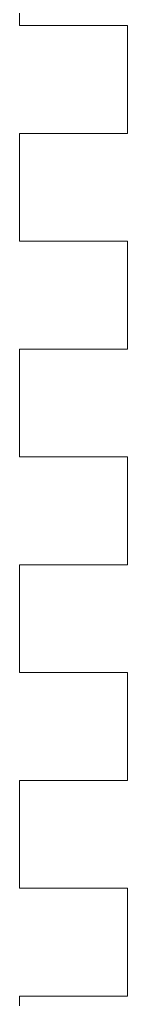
# Model space of a CAD drawing. Header units: centimetres. Extents: x -29.6 to 15.4, y -14.5 to 14.3.
# Drawn here: x -12.297 to -11.937, y 6.719 to 9.991 of the extents above; entities that cross this region are included whole.
import ezdxf

# ---------------------------------------------------------------- set-up
doc = ezdxf.new("R2010")
doc.units = ezdxf.units.CM
doc.header["$MEASUREMENT"] = 0

msp = doc.modelspace()

# ---------------------------------------------------------------- linework, layer by layer
at = {"lineweight": 9}
for points in [[(-12.29681, 9.97073), (-12.29681, 9.97073), (-12.29681, 10.33073), (-12.29681, 10.33073)], [(-11.9368, 9.97073), (-11.9368, 9.97073), (-12.29681, 9.97073), (-12.29681, 9.97073)], [(-11.9368, 9.61073), (-11.9368, 9.61073), (-11.9368, 9.97073), (-11.9368, 9.97073)], [(-12.29681, 9.25072), (-12.29681, 9.25072), (-12.29681, 9.61073), (-12.29681, 9.61073)], [(-12.29681, 9.61073), (-12.29681, 9.61073), (-11.9368, 9.61073), (-11.9368, 9.61073)], [(-11.9368, 9.25072), (-11.9368, 9.25072), (-12.29681, 9.25072), (-12.29681, 9.25072)], [(-11.9368, 8.89072), (-11.9368, 8.89072), (-11.9368, 9.25072), (-11.9368, 9.25072)], [(-12.29681, 8.53072), (-12.29681, 8.53072), (-12.29681, 8.89072), (-12.29681, 8.89072)], [(-12.29681, 8.89072), (-12.29681, 8.89072), (-11.9368, 8.89072), (-11.9368, 8.89072)], [(-11.9368, 8.53072), (-11.9368, 8.53072), (-12.29681, 8.53072), (-12.29681, 8.53072)], [(-11.9368, 8.17072), (-11.9368, 8.17072), (-11.9368, 8.53072), (-11.9368, 8.53072)], [(-12.29681, 7.81071), (-12.29681, 7.81071), (-12.29681, 8.17072), (-12.29681, 8.17072)], [(-12.29681, 8.17072), (-12.29681, 8.17072), (-11.9368, 8.17072), (-11.9368, 8.17072)], [(-11.9368, 7.81071), (-11.9368, 7.81071), (-12.29681, 7.81071), (-12.29681, 7.81071)], [(-11.9368, 7.45071), (-11.9368, 7.45071), (-11.9368, 7.81071), (-11.9368, 7.81071)], [(-12.29681, 7.09071), (-12.29681, 7.09071), (-12.29681, 7.45071), (-12.29681, 7.45071)], [(-12.29681, 7.45071), (-12.29681, 7.45071), (-11.9368, 7.45071), (-11.9368, 7.45071)], [(-11.9368, 7.09071), (-11.9368, 7.09071), (-12.29681, 7.09071), (-12.29681, 7.09071)], [(-11.9368, 6.73071), (-11.9368, 6.73071), (-11.9368, 7.09071), (-11.9368, 7.09071)], [(-12.29681, 6.37071), (-12.29681, 6.37071), (-12.29681, 6.73071), (-12.29681, 6.73071)], [(-12.29681, 6.73071), (-12.29681, 6.73071), (-11.9368, 6.73071), (-11.9368, 6.73071)]]:
    msp.add_open_spline(points, degree=3, dxfattribs=at)

doc.saveas('drawing.dxf')
